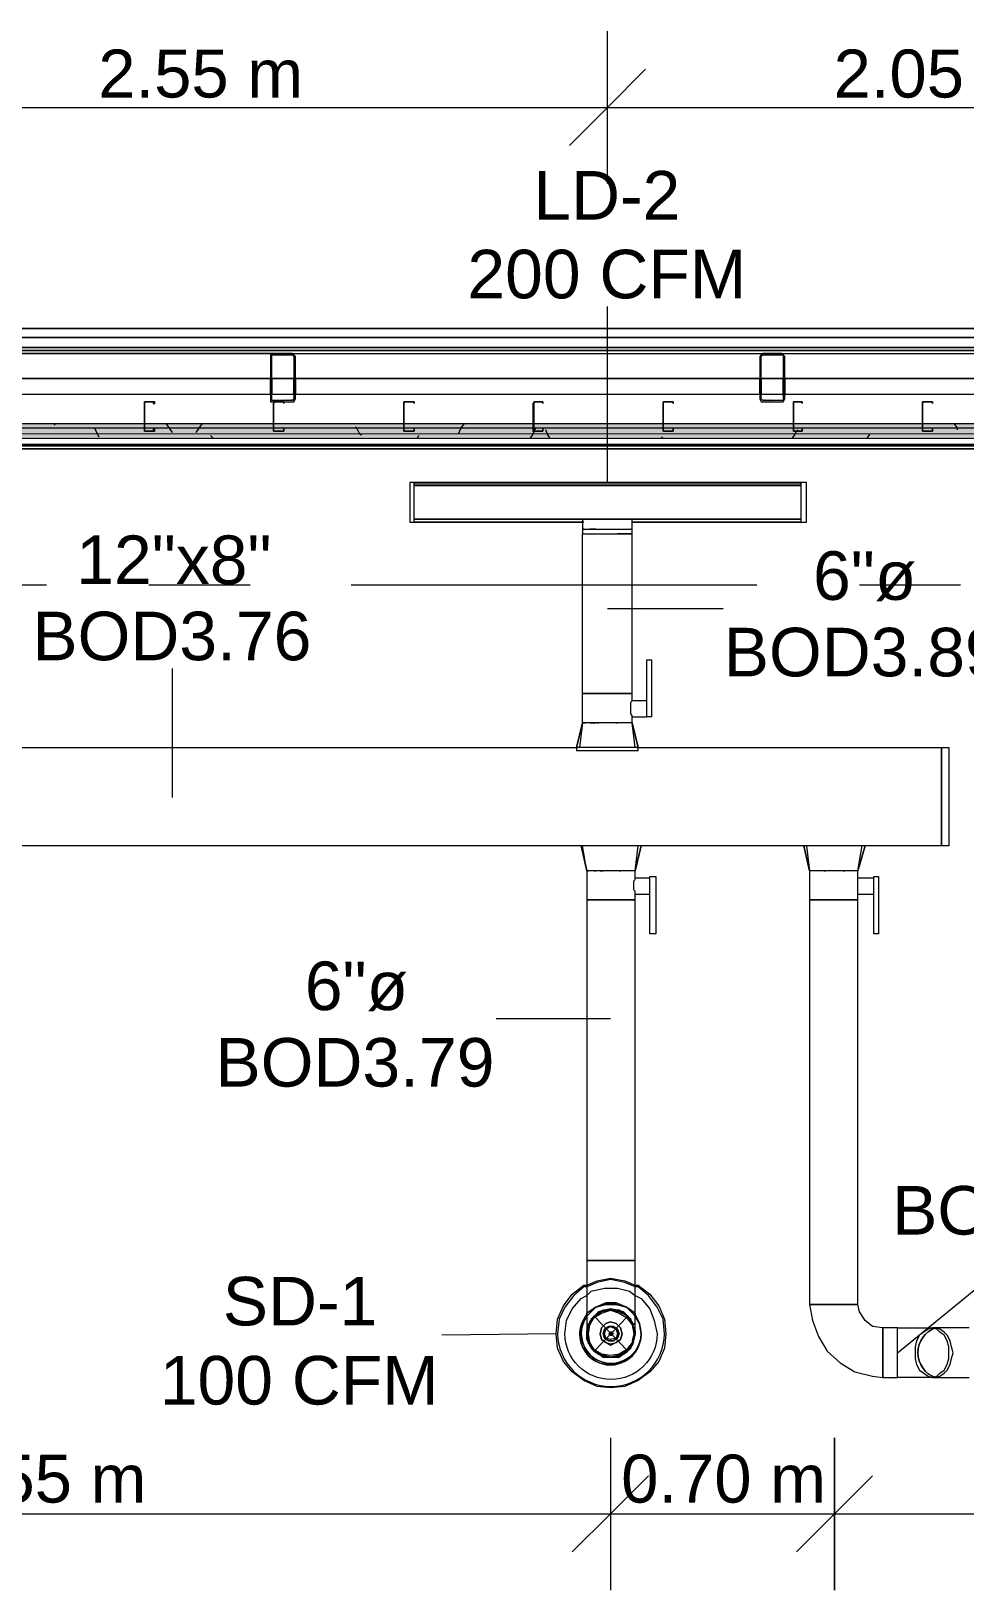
# Model space of a CAD drawing. Header units: metres. Extents: x -2 to 237, y -8 to 52.
# Drawn here: x 52.118 to 55.041, y 43.688 to 48.57 of the extents above; entities that cross this region are included whole.
import ezdxf

# ---------------------------------------------------------------- set-up
doc = ezdxf.new("R2010")
doc.units = ezdxf.units.M
doc.layers.add('HVAC - Ductos', color=5, linetype='Continuous', lineweight=0)
doc.layers.add('PDF2_Text', color=7, linetype='Continuous', lineweight=0)
doc.layers.add('PDF2_Geometry', color=7, linetype='Continuous', lineweight=0, true_color=0xaaaaaa)
doc.layers.add('PDF2_Solid Fills', color=7, linetype='Continuous', lineweight=0, true_color=0xffffff)
doc.styles.add('PDF Helvetica', font='')
doc.styles.get('PDF Helvetica').set_extended_font_data('Helvetica')

msp = doc.modelspace()

# ---------------------------------------------------------------- hatches: boundary and pattern name
at = {"layer": 'PDF2_Solid Fills', "lineweight": 0, "transparency": 33554559}
h = msp.add_hatch(color=256, dxfattribs=at)
h.paths.add_polyline_path([(52.8719, 47.5567), (52.8719, 47.5612), (52.8674, 47.5612)])
h.paths.add_polyline_path([(52.8719, 47.5521), (52.8674, 47.5521), (52.8674, 47.4099), (52.9407, 47.4144), (52.9453, 47.5521), (52.9407, 47.5521), (52.9362, 47.419), (52.8719, 47.4144)])
h.paths.add_polyline_path([(52.9407, 47.5567), (52.9407, 47.5612), (52.8765, 47.5612)])
h = msp.add_hatch(color=256, dxfattribs=at)
h.paths.add_polyline_path([(54.468, 47.5567), (54.468, 47.5612), (54.4038, 47.5612)])
h.paths.add_polyline_path([(54.4038, 47.5521), (54.3992, 47.5521), (54.3992, 47.419)])
h.paths.add_polyline_path([(54.4038, 47.4099), (54.4726, 47.4144), (54.4084, 47.419), (54.4038, 47.419)])
h.paths.add_polyline_path([(54.4772, 47.5521), (54.4726, 47.5521), (54.4726, 47.4144), (54.4772, 47.5513)])
h = msp.add_hatch(color=256, dxfattribs=at)
h.paths.add_polyline_path([(6.1562, 47.3319), (6.1562, 47.3457), (4.4593, 47.3457), (4.4593, 47.3319)])
h.paths.add_polyline_path([(55.7246, 47.3411), (55.7246, 47.3274), (56.4538, 47.3274), (56.4538, 47.3411)])
h.paths.add_polyline_path([(53.6929, 47.3411), (53.6929, 47.3274), (55.72, 47.3274), (55.72, 47.3411)])
h.paths.add_polyline_path([(50.8494, 47.3411), (50.8494, 47.3274), (53.6883, 47.3274), (53.6883, 47.3411)])
h.paths.add_polyline_path([(48.8177, 47.3411), (48.8177, 47.3274), (50.8448, 47.3274), (50.8448, 47.3411)])
h.paths.add_polyline_path([(45.9742, 47.3411), (45.9742, 47.3274), (48.8131, 47.3274), (48.8131, 47.3411)])
h.paths.add_polyline_path([(43.9425, 47.3411), (43.9425, 47.3274), (45.9696, 47.3274), (45.9696, 47.3411)])
h.paths.add_polyline_path([(43.1307, 47.3411), (43.1307, 47.3274), (43.9379, 47.3274), (43.9379, 47.3411)])
h.paths.add_polyline_path([(41.099, 47.3411), (41.099, 47.3274), (43.1261, 47.3274), (43.1261, 47.3411)])
h.paths.add_polyline_path([(39.0673, 47.3411), (39.0673, 47.3274), (41.0944, 47.3274), (41.0944, 47.3411)])
h.paths.add_polyline_path([(38.2555, 47.3411), (38.2555, 47.3274), (39.0627, 47.3274), (39.0627, 47.3411)])
h.paths.add_polyline_path([(36.2238, 47.3457), (36.2238, 47.3274), (38.2509, 47.3274), (38.2509, 47.3411), (36.6274, 47.3457)])
h.paths.add_polyline_path([(34.1921, 47.3457), (34.1921, 47.3274), (36.2192, 47.3274), (36.2192, 47.3457)])
h.paths.add_polyline_path([(33.3803, 47.3457), (33.3803, 47.3274), (34.1875, 47.3274), (34.1875, 47.3457)])
h.paths.add_polyline_path([(31.3486, 47.3457), (31.3486, 47.3274), (33.3757, 47.3274), (33.3757, 47.3457)])
h.paths.add_polyline_path([(30.945, 47.3457), (30.945, 47.3274), (31.344, 47.3274), (31.344, 47.3457)])
h.paths.add_polyline_path([(28.5051, 47.3457), (28.5051, 47.3274), (30.9404, 47.3274), (30.9404, 47.3457)])
h.paths.add_polyline_path([(26.4734, 47.3457), (26.4734, 47.3274), (28.5005, 47.3274), (28.5005, 47.3457)])
h.paths.add_polyline_path([(23.6299, 47.3457), (23.6299, 47.3274), (26.4688, 47.3274), (26.4688, 47.3457)])
h.paths.add_polyline_path([(21.5982, 47.3457), (21.5982, 47.3274), (23.6253, 47.3274), (23.6253, 47.3457)])
h.paths.add_polyline_path([(20.7864, 47.3457), (20.7864, 47.3274), (21.5936, 47.3274), (21.5936, 47.3457)])
h.paths.add_polyline_path([(18.7547, 47.3457), (18.7547, 47.3274), (20.7818, 47.3274), (20.7818, 47.3457)])
h.paths.add_polyline_path([(16.7229, 47.3457), (16.7229, 47.3274), (18.7501, 47.3274), (18.7501, 47.3457)])
h.paths.add_polyline_path([(15.9112, 47.3457), (15.9112, 47.3274), (16.7184, 47.3274), (16.7184, 47.3457)])
h.paths.add_polyline_path([(13.8795, 47.3457), (13.8795, 47.3274), (15.9066, 47.3274), (15.9066, 47.3457)])
h.paths.add_polyline_path([(12.2514, 47.3319), (13.8626, 47.3274), (13.8749, 47.3274), (13.8749, 47.3457), (11.8478, 47.3457), (11.8478, 47.3319)])
h.paths.add_polyline_path([(11.8432, 47.3319), (11.8432, 47.3457), (11.036, 47.3457), (11.036, 47.3319)])
h.paths.add_polyline_path([(11.0314, 47.3319), (11.0314, 47.3457), (9.0043, 47.3457), (9.0043, 47.3319)])
h.paths.add_polyline_path([(8.9997, 47.3319), (8.9997, 47.3457), (6.1608, 47.3457), (6.1608, 47.3319)])
for points in [[(4.4593, 47.3136), (56.4217, 47.3136), (56.44, 47.309), (56.4401, 47.309), (56.4401, 47.3273), (12.2514, 47.3319), (4.4593, 47.3319)], [(56.408, 47.2998), (56.4217, 47.2953), (56.4217, 47.3136), (4.4593, 47.3136), (4.4593, 47.2998)]]:
    msp.add_hatch(color=256, dxfattribs=at).paths.add_polyline_path(points)

# ---------------------------------------------------------------- linework, layer by layer
at = {"layer": 'HVAC - Ductos', "lineweight": 0}
for points in [[(53.9222, 48.0932), (53.9222, 48.3317), (53.9222, 48.5702)], [(54.0414, 48.451), (53.9222, 48.3317), (53.803, 48.2125)], [(36.1367, 48.3317), (38.6499, 48.3317), (40.8972, 48.3317), (42.163, 48.3317), (43.5802, 48.3317), (45.3734, 48.3317), (47.5564, 48.3317), (49.7579, 48.3317), (51.3722, 48.3317), (53.9222, 48.3317), (56.2108, 48.3317)], [(53.9222, 47.1576), (53.9222, 47.708)], [(53.3168, 47.1301), (53.3168, 47.1347), (53.3168, 47.1393), (53.3168, 47.1576), (53.3168, 47.153), (54.5276, 47.153), (54.5276, 47.1576), (54.5276, 47.1393), (54.5276, 47.1347), (54.5276, 47.1301)], [(54.5276, 47.1576), (53.3168, 47.1576)], [(53.3168, 47.1347), (53.3168, 47.1393), (53.3168, 47.1439)], [(54.5276, 47.1439), (54.5276, 47.1393), (54.5276, 47.1347)], [(53.3168, 47.098), (53.3168, 47.1026)], [(53.3168, 47.0888), (53.3168, 47.0934)], [(54.5276, 47.1026), (54.5276, 47.098)], [(54.5276, 47.0934), (54.5276, 47.0888)], [(53.8488, 47.0338), (53.3168, 47.0338), (53.3168, 47.0521), (53.3168, 47.0567), (53.3168, 47.0613)], [(53.3168, 47.0476), (53.3168, 47.0521), (53.3168, 47.0567)], [(53.3168, 47.0338), (53.8442, 47.0338)], [(54.5276, 47.0613), (54.5276, 47.0567), (54.5276, 47.0521), (54.5276, 47.0338), (54.0002, 47.0338), (54.5276, 47.0338)], [(54.5276, 47.0567), (54.5276, 47.0521), (54.5276, 47.0476)], [(53.8488, 47.0109), (53.8442, 47.0109)], [(53.8442, 47.0109), (53.8488, 47.0109), (53.8672, 47.0109), (53.8947, 47.0109), (53.9222, 47.0109), (53.9543, 47.0109), (53.9772, 47.0109), (53.9956, 47.0109), (54.0002, 47.0109)], [(54.0093, 46.3275), (54.0002, 46.4055), (53.9956, 46.4055), (53.991, 46.4055), (53.9864, 46.4055), (53.9772, 46.4055), (53.9589, 46.4055), (53.9405, 46.4055), (53.9222, 46.4055), (53.9039, 46.4055), (53.8855, 46.4055), (53.8672, 46.4055), (53.858, 46.4055), (53.8534, 46.4055), (53.8488, 46.4055), (53.8442, 46.4055), (53.8442, 46.4972), (53.8488, 46.4972), (53.858, 46.4972), (53.8672, 46.4972), (53.8855, 46.4972), (53.9039, 46.4972), (53.9222, 46.4972), (53.9405, 46.4972), (53.9589, 46.4972), (53.9772, 46.4972), (53.9864, 46.4972), (53.9956, 46.4972), (54.0002, 46.4972), (54.0002, 46.9971), (53.9956, 46.9971), (53.991, 46.9971), (53.9864, 46.9971), (53.9772, 46.9971), (53.9589, 46.9971), (53.9543, 46.9971)], [(54.0002, 46.4055), (54.0002, 46.4238), (54.046, 46.4238), (54.046, 46.4284), (54.046, 46.433), (54.046, 46.4376), (54.046, 46.4422), (54.046, 46.4514), (54.046, 46.4559), (54.046, 46.4651), (54.046, 46.4697), (54.046, 46.4743), (54.0002, 46.4743), (54.0002, 46.4972), (53.9956, 46.4972), (53.9864, 46.4972), (53.9772, 46.4972), (53.9589, 46.4972), (53.9405, 46.4972), (53.9222, 46.4972), (53.9039, 46.4972), (53.8855, 46.4972), (53.8672, 46.4972), (53.858, 46.4972), (53.8488, 46.4972), (53.8442, 46.4972), (53.8442, 46.9971), (53.8488, 46.9971), (53.8534, 46.9971), (53.858, 46.9971), (53.8672, 46.9971), (53.8855, 46.9971), (53.8901, 46.9971)], [(53.8855, 47.0109), (53.8672, 47.0109)], [(53.8947, 46.9971), (53.9039, 46.9971), (53.9222, 46.9971), (53.9405, 46.9971), (53.9497, 46.9971)], [(54.0002, 47.0109), (53.9956, 47.0109)], [(53.9222, 46.7632), (54.2845, 46.7632)], [(52.5601, 46.1716), (52.5601, 46.5752)], [(54.0002, 46.4238), (54.0002, 46.4284), (53.9956, 46.433), (53.9956, 46.4376), (53.9956, 46.4468), (53.9956, 46.4559), (53.9956, 46.4651), (53.9956, 46.4697), (54.0002, 46.4743)], [(53.8442, 46.4055), (53.835, 46.3275)], [(54.0185, 46.3275), (54.0002, 46.4055), (54.0185, 46.3275)], [(54.0185, 46.3275), (54.0139, 46.3275), (54.9679, 46.3275), (54.9679, 46.0203), (51.4227, 46.0203), (51.4227, 46.3275), (53.8305, 46.3275), (53.8259, 46.3275)], [(53.8442, 46.3275), (53.8396, 46.3275)], [(53.8809, 46.3275), (53.8763, 46.3275)], [(53.9451, 46.3275), (53.9405, 46.3275)], [(53.9681, 46.3275), (53.9635, 46.3275)], [(53.858, 46.0203), (53.8488, 46.0203), (53.8442, 46.0203), (53.8396, 46.0203), (53.858, 45.9423), (53.8396, 46.0203)], [(53.858, 45.9423), (53.8626, 45.9423), (53.858, 45.9423), (53.8442, 46.0203)], [(53.8855, 46.0203), (53.8809, 46.0203), (53.8626, 46.0203)], [(54.0048, 46.0203), (53.9864, 46.0203), (53.9818, 46.0203), (53.9772, 46.0203), (53.9681, 46.0203), (53.9543, 46.0203), (53.9497, 46.0203), (53.9451, 46.0203), (53.9222, 46.0203), (53.9176, 46.0203), (53.913, 46.0203), (53.8993, 46.0203), (53.8901, 46.0203), (53.8855, 46.0203), (53.8717, 46.0203)], [(54.0093, 45.9423), (54.0185, 46.0203), (54.0093, 46.0203)], [(54.0277, 46.0203), (54.0093, 45.9423), (54.0277, 46.0203)], [(54.0277, 46.0203), (54.0231, 46.0203)], [(54.6147, 46.0203), (54.6101, 46.0203), (54.5964, 46.0203), (54.5872, 46.0203), (54.5827, 46.0203), (54.5781, 46.0203), (54.5597, 46.0203), (54.5459, 46.0203), (54.5413, 46.0203), (54.5367, 46.0203), (54.5551, 45.9423), (54.5367, 46.0203), (54.5413, 46.0203)], [(54.5459, 46.0203), (54.5551, 45.9423)], [(54.7018, 46.0203), (54.6881, 46.0203), (54.679, 46.0203), (54.6744, 46.0203), (54.6652, 46.0203), (54.6514, 46.0203), (54.6468, 46.0203), (54.6422, 46.0203), (54.6193, 46.0203)], [(54.7248, 46.0203), (54.7294, 46.0203), (54.7248, 46.0203), (54.7202, 46.0203), (54.7156, 46.0203), (54.7064, 46.0203)], [(54.7294, 46.0203), (54.7064, 45.9423), (54.7294, 46.0203)], [(54.7064, 45.9423), (54.7202, 46.0203)], [(54.0552, 45.8735), (54.0552, 45.878), (54.0552, 45.8826), (54.0552, 45.8872), (54.0552, 45.8964), (54.0552, 45.901), (54.0552, 45.9102), (54.0552, 45.9148), (54.0552, 45.9194), (54.0093, 45.9194), (54.0093, 45.9423), (54.0048, 45.9423), (54.0002, 45.9423), (53.9864, 45.9423), (53.9726, 45.9423), (53.9543, 45.9423), (53.9314, 45.9423), (53.913, 45.9423), (53.8947, 45.9423), (53.8809, 45.9423), (53.8672, 45.9423), (53.8626, 45.9423), (53.858, 45.9423), (53.858, 45.8506), (53.8672, 45.8506), (53.8809, 45.8506), (53.8947, 45.8506), (53.913, 45.8506), (53.9314, 45.8506), (53.9543, 45.8506), (53.9726, 45.8506), (53.9864, 45.8506), (54.0002, 45.8506), (54.0048, 45.8506), (54.0093, 45.8506), (54.0093, 45.8689), (54.0552, 45.8689)], [(54.7569, 45.8735), (54.7569, 45.878), (54.7569, 45.8826), (54.7569, 45.8872), (54.7569, 45.8964), (54.7569, 45.901), (54.7569, 45.9102), (54.7569, 45.9148), (54.7569, 45.9194), (54.7064, 45.9194), (54.7064, 45.9423), (54.7018, 45.9423), (54.6972, 45.9423), (54.6881, 45.9423), (54.6698, 45.9423), (54.6514, 45.9423), (54.6331, 45.9423), (54.6147, 45.9423), (54.5964, 45.9423), (54.5781, 45.9423), (54.5643, 45.9423), (54.5597, 45.9423), (54.5551, 45.9423), (54.5551, 45.8506), (54.5597, 45.8506), (54.5643, 45.8506), (54.5781, 45.8506), (54.5964, 45.8506), (54.6147, 45.8506), (54.6331, 45.8506), (54.6514, 45.8506), (54.6698, 45.8506), (54.6881, 45.8506), (54.6972, 45.8506), (54.7064, 45.8506), (54.7064, 45.8689), (54.7569, 45.8689)], [(54.0093, 45.8689), (54.0093, 45.8735), (54.0093, 45.878), (54.0048, 45.8826), (54.0048, 45.8918), (54.0048, 45.901), (54.0048, 45.9102), (54.0093, 45.9148), (54.0093, 45.9194)], [(54.7064, 45.8689), (54.7064, 45.8735), (54.7064, 45.878), (54.7064, 45.8826), (54.7064, 45.8918), (54.7064, 45.901), (54.7064, 45.9102), (54.7064, 45.9148), (54.7064, 45.9194)], [(53.9314, 45.4791), (53.5736, 45.4791)], [(54.8303, 44.4334), (55.2522, 44.7773)], [(54.0093, 44.493), (54.0093, 44.5022), (54.0093, 44.5205), (54.0093, 44.5481), (54.0093, 44.5893), (54.0093, 44.6352), (54.0093, 44.6856), (54.0093, 44.7224), (54.0048, 44.7224), (54.0002, 44.7224), (53.9864, 44.7224), (53.9726, 44.7224), (53.9543, 44.7224), (53.9314, 44.7224), (53.913, 44.7224), (53.8947, 44.7224), (53.8809, 44.7224), (53.8672, 44.7224), (53.858, 44.7224), (53.858, 44.6673), (53.858, 44.6168), (53.858, 44.5756), (53.858, 44.5389), (53.858, 44.5113), (53.858, 44.4976), (53.858, 44.493)], [(54.0093, 44.6444), (54.0185, 44.6444), (54.0552, 44.6168), (54.0827, 44.5802), (54.101, 44.5389), (54.1056, 44.493), (54.101, 44.4472), (54.0827, 44.4059), (54.0552, 44.3738), (54.0185, 44.3462), (53.9772, 44.3279), (53.9314, 44.3233), (53.8901, 44.3279), (53.8488, 44.3462), (53.8122, 44.3738), (53.7846, 44.4059), (53.7662, 44.4472), (53.7617, 44.493), (53.7662, 44.5389), (53.7846, 44.5802), (53.8122, 44.6168), (53.8488, 44.6444), (53.858, 44.6444)], [(53.858, 44.6444), (53.8901, 44.6581), (53.9314, 44.6673), (53.9772, 44.6581), (54.0093, 44.6444)], [(54.0093, 44.6398), (53.9772, 44.6536), (53.9314, 44.6627), (53.8901, 44.6536), (53.858, 44.6398)], [(53.858, 44.6122), (53.8717, 44.626), (53.913, 44.6352), (53.9543, 44.6352), (53.991, 44.626), (54.0093, 44.6122)], [(53.8672, 44.4609), (53.8809, 44.4426), (53.8672, 44.4563), (53.8626, 44.4747), (53.858, 44.493), (53.8626, 44.5113), (53.8672, 44.5297), (53.858, 44.5113), (53.858, 44.5022)], [(53.8626, 44.4701), (53.858, 44.493), (53.8626, 44.5205), (53.8626, 44.5251)], [(53.8672, 44.5251), (53.8809, 44.5481), (53.8672, 44.5297), (53.8809, 44.5481)], [(53.9314, 44.5664), (53.9543, 44.5664), (53.9314, 44.571), (53.913, 44.5664), (53.8947, 44.5618), (53.8809, 44.5481), (53.8947, 44.5572), (53.913, 44.5664), (53.9314, 44.5664), (53.9085, 44.5618)], [(54.0093, 44.5022), (54.0048, 44.5113), (54.0002, 44.5297), (53.9864, 44.5481), (53.9726, 44.5618), (53.9543, 44.5664), (53.9681, 44.5572), (53.9864, 44.5481), (53.9956, 44.5297), (54.0048, 44.5113), (54.0048, 44.493), (54.0048, 44.4747), (53.9956, 44.4563), (53.9864, 44.4426), (53.9681, 44.4288), (53.9543, 44.4242), (53.9314, 44.4196), (53.913, 44.4242), (53.8947, 44.4288), (53.8809, 44.4426)], [(53.8855, 44.5481), (53.9039, 44.5618)], [(53.8993, 44.5618), (53.9039, 44.5618), (53.9085, 44.5664)], [(53.9359, 44.5664), (53.9589, 44.5618)], [(53.9589, 44.5664), (53.9635, 44.5618), (53.9864, 44.5481), (54.0002, 44.5251), (54.0048, 44.5251), (54.0048, 44.5205)], [(53.7617, 44.493), (53.404, 44.4884)], [(54.0002, 44.5205), (54.0048, 44.493), (54.0002, 44.4701)], [(55.055, 44.5113), (55.0138, 44.5113), (54.9724, 44.5113), (54.9495, 44.5113), (54.9404, 44.5113), (54.9266, 44.5068), (54.9129, 44.4976), (54.8991, 44.4884), (54.8899, 44.4701), (54.8853, 44.4517), (54.8853, 44.4334), (54.8853, 44.4151), (54.8899, 44.3967), (54.8991, 44.3784), (54.9129, 44.3692), (54.9266, 44.36), (54.9404, 44.3554), (54.9495, 44.3554), (54.9862, 44.3554), (55.0275, 44.3554), (55.055, 44.3554)], [(54.9404, 44.3554), (54.9541, 44.36), (54.9633, 44.3692), (54.977, 44.3784), (54.9862, 44.3967), (54.9908, 44.4151), (54.9908, 44.4334), (54.9908, 44.4517), (54.9862, 44.4701), (54.977, 44.4884), (54.9633, 44.4976), (54.9541, 44.5068), (54.9404, 44.5113)], [(54.9495, 44.3554), (54.9633, 44.36), (54.977, 44.3692), (54.9862, 44.3784), (54.9954, 44.3967), (55, 44.4151), (55.0046, 44.4334), (55, 44.4517), (54.9954, 44.4701), (54.9862, 44.4884), (54.977, 44.4976), (54.9633, 44.5068), (54.9495, 44.5113)], [(53.8626, 44.4609), (53.8626, 44.4655)], [(53.9039, 44.4288), (53.8855, 44.438)], [(54.0002, 44.4609), (53.9864, 44.4426), (53.9635, 44.4288)], [(54.0048, 44.4655), (54.0002, 44.4609)], [(53.9085, 44.4242), (53.9039, 44.4242), (53.8993, 44.4242)], [(53.9589, 44.4242), (53.9359, 44.4196), (53.9314, 44.4196), (53.9085, 44.4242)], [(53.9635, 44.4242), (53.9589, 44.4242)], [(53.9314, 44.1674), (53.9314, 43.9289), (53.9314, 43.6904)], [(54.0506, 44.0482), (53.9314, 43.9289), (53.8122, 43.8097)], [(41.9246, 43.9289), (45.4147, 43.9289), (49.0608, 43.9289), (50.3816, 43.9289), (53.9314, 43.9289), (54.8715, 43.9289)], [(54.3946, 43.9289), (56.4447, 43.9289)]]:
    msp.add_lwpolyline(points, dxfattribs=at)
for points in [[(53.3031, 47.1576), (53.3031, 47.0338), (53.3168, 47.0338), (53.3168, 47.1576)], [(54.5276, 47.043), (53.3168, 47.043), (54.5276, 47.043), (53.3168, 47.043), (53.3168, 47.1484), (54.5276, 47.1484)], [(54.5459, 47.1576), (54.5276, 47.1576), (54.5276, 47.0338), (54.5459, 47.0338)], [(54.0002, 47.043), (53.9956, 47.043), (53.9864, 47.043), (53.9772, 47.043), (53.9589, 47.043), (53.9405, 47.043), (53.9222, 47.043), (53.9039, 47.043), (53.8855, 47.043), (53.8672, 47.043), (53.858, 47.043), (53.8488, 47.043), (53.8442, 47.043), (53.8442, 47.0109), (53.8442, 46.9971), (53.8534, 46.9971), (53.8672, 46.9971), (53.8947, 46.9971), (53.9222, 46.9971), (53.9497, 46.9971), (53.9772, 46.9971), (53.991, 46.9971), (54.0002, 46.9971), (54.0002, 47.0109)], [(54.046, 46.6027), (54.0598, 46.6027), (54.0598, 46.4238), (54.046, 46.4238)], [(53.8442, 46.4055), (53.8259, 46.3275)], [(53.8534, 46.4055), (53.8488, 46.4055)], [(53.8855, 46.4055), (53.8672, 46.4055)], [(53.8947, 46.4055), (53.8901, 46.4055)], [(53.9543, 46.4055), (53.9497, 46.4055)], [(53.8259, 46.3183), (53.8305, 46.3183), (53.8396, 46.3183), (53.8488, 46.3183), (53.8672, 46.3183), (53.8901, 46.3183), (53.913, 46.3183), (53.9359, 46.3183), (53.9543, 46.3183), (53.9772, 46.3183), (53.9956, 46.3183), (54.0048, 46.3183), (54.0139, 46.3183), (54.0185, 46.3183), (54.0185, 46.3275), (54.0139, 46.3275), (54.0048, 46.3275), (53.9956, 46.3275), (53.9772, 46.3275), (53.9543, 46.3275), (53.9359, 46.3275), (53.913, 46.3275), (53.8901, 46.3275), (53.8672, 46.3275), (53.8488, 46.3275), (53.8396, 46.3275), (53.8305, 46.3275), (53.8259, 46.3275)], [(54.9908, 46.3275), (54.9908, 46.0203), (54.9679, 46.0203), (54.9679, 46.3275)], [(53.8809, 45.9423), (53.8855, 45.9423)], [(53.8993, 45.9423), (53.9039, 45.9423), (53.9085, 45.9423), (53.9039, 45.9423)], [(53.9589, 45.9423), (53.9635, 45.9423)], [(54.601, 45.9423), (54.6055, 45.9423)], [(54.6606, 45.9423), (54.6652, 45.9423)], [(54.0552, 45.924), (54.0736, 45.924), (54.0736, 45.7451), (54.0552, 45.7451)], [(54.7569, 45.924), (54.7707, 45.924), (54.7707, 45.7451), (54.7569, 45.7451)], [(54.0093, 45.8506), (54.0048, 45.8506), (54.0002, 45.8506), (53.9864, 45.8506), (53.9726, 45.8506), (53.9543, 45.8506), (53.9314, 45.8506), (53.913, 45.8506), (53.8947, 45.8506), (53.8809, 45.8506), (53.8672, 45.8506), (53.858, 45.8506), (53.858, 44.7224), (53.8672, 44.7224), (53.8809, 44.7224), (53.8947, 44.7224), (53.913, 44.7224), (53.9314, 44.7224), (53.9543, 44.7224), (53.9726, 44.7224), (53.9864, 44.7224), (54.0002, 44.7224), (54.0048, 44.7224), (54.0093, 44.7224)], [(54.7064, 45.8506), (54.6972, 45.8506), (54.6881, 45.8506), (54.6698, 45.8506), (54.6514, 45.8506), (54.6331, 45.8506), (54.6147, 45.8506), (54.5964, 45.8506), (54.5781, 45.8506), (54.5643, 45.8506), (54.5597, 45.8506), (54.5551, 45.8506), (54.5551, 44.5847), (54.5597, 44.5847), (54.5643, 44.5847), (54.5781, 44.5847), (54.5964, 44.5847), (54.6147, 44.5847), (54.6331, 44.5847), (54.6514, 44.5847), (54.6698, 44.5847), (54.6881, 44.5847), (54.6972, 44.5847), (54.7064, 44.5847)], [(53.858, 44.5572), (53.8855, 44.5756), (53.9176, 44.5893), (53.9497, 44.5893), (53.9818, 44.5756), (54.0093, 44.5572), (54.0093, 44.5527), (54.0093, 44.5572), (53.9818, 44.5756), (53.9497, 44.5893), (53.9176, 44.5893), (53.8855, 44.5756), (53.858, 44.5572), (53.858, 44.5527)], [(54.0048, 44.5527), (53.9818, 44.5756), (53.9497, 44.5847), (53.9176, 44.5847), (53.8855, 44.5756), (53.8626, 44.5527), (53.858, 44.5481), (53.8626, 44.5527), (53.8855, 44.5756), (53.9176, 44.5847), (53.9497, 44.5847), (53.9818, 44.5756), (54.0048, 44.5527), (54.0093, 44.5481)], [(54.7844, 44.3554), (54.7844, 44.36), (54.7844, 44.3692), (54.7844, 44.3784), (54.7844, 44.3967), (54.7844, 44.4151), (54.7844, 44.4334), (54.7844, 44.4517), (54.7844, 44.4701), (54.7844, 44.4884), (54.7844, 44.4976), (54.7844, 44.5068), (54.7844, 44.5113), (54.7524, 44.5159), (54.7294, 44.5343), (54.711, 44.5618), (54.7064, 44.5847), (54.6972, 44.5847), (54.6881, 44.5847), (54.6698, 44.5847), (54.6514, 44.5847), (54.6331, 44.5847), (54.6147, 44.5847), (54.5964, 44.5847), (54.5781, 44.5847), (54.5643, 44.5847), (54.5597, 44.5847), (54.5551, 44.5847), (54.5643, 44.5343), (54.5827, 44.4839), (54.6101, 44.438), (54.6514, 44.4013), (54.6972, 44.3738), (54.7524, 44.36)], [(53.8672, 44.5205), (53.8809, 44.5435), (53.9039, 44.5572), (53.9314, 44.5664), (53.9589, 44.5572), (53.9818, 44.5435), (54.0002, 44.5205), (54.0048, 44.493), (54.0002, 44.4655), (53.9818, 44.4426), (53.9589, 44.4288), (53.9314, 44.4242), (53.9039, 44.4288), (53.8809, 44.4426), (53.8672, 44.4655), (53.8626, 44.493)], [(53.9039, 44.5113), (53.8993, 44.493), (53.9039, 44.5113), (53.9176, 44.5251), (53.9314, 44.5297), (53.9497, 44.5251), (53.9635, 44.5113), (53.9681, 44.493), (53.9635, 44.5113), (53.9497, 44.5251), (53.9314, 44.5297), (53.9176, 44.5251)], [(54.0277, 44.493), (54.0231, 44.5251), (54.0093, 44.5527), (54.0231, 44.5251)], [(53.858, 44.5022), (53.858, 44.493), (53.858, 44.4747), (53.8672, 44.4563), (53.8809, 44.438), (53.8947, 44.4288), (53.913, 44.4196), (53.9314, 44.4196), (53.913, 44.4196), (53.8947, 44.4288), (53.8809, 44.438), (53.8672, 44.4563), (53.858, 44.4747), (53.858, 44.493)], [(53.9635, 44.4747), (53.9681, 44.493), (53.9635, 44.4747), (53.9497, 44.4655), (53.9314, 44.4563), (53.9176, 44.4655), (53.9039, 44.4747), (53.8993, 44.493), (53.9039, 44.4747), (53.9176, 44.4655), (53.9314, 44.4609), (53.9497, 44.4655)], [(53.913, 44.5068), (53.9085, 44.493), (53.913, 44.5068), (53.9268, 44.5159), (53.9405, 44.5159), (53.9543, 44.5068), (53.9589, 44.493), (53.9543, 44.5068), (53.9405, 44.5159), (53.9268, 44.5159)], [(53.9543, 44.4793), (53.9589, 44.493), (53.9543, 44.4793), (53.9405, 44.4701), (53.9268, 44.4701), (53.913, 44.4793), (53.9085, 44.493), (53.913, 44.4793), (53.9268, 44.4701), (53.9405, 44.4701)], [(53.9176, 44.5068), (53.9314, 44.5159), (53.9497, 44.5068), (53.9543, 44.493), (53.9497, 44.4793), (53.9314, 44.4747), (53.9176, 44.4793), (53.913, 44.493)], [(53.9314, 44.4976), (53.9268, 44.493), (53.9314, 44.4976), (53.9359, 44.4976), (53.9405, 44.493), (53.9359, 44.4976)], [(53.9359, 44.4884), (53.9405, 44.493), (53.9359, 44.4884), (53.9314, 44.4884), (53.9268, 44.493), (53.9314, 44.4884)], [(54.0093, 44.493), (54.0048, 44.4747), (54.0002, 44.4563), (53.9864, 44.4426), (54.0002, 44.4563), (54.0048, 44.4747), (54.0093, 44.493), (54.0093, 44.5022)], [(54.8303, 44.3554), (54.8303, 44.36), (54.8303, 44.3692), (54.8303, 44.3784), (54.8303, 44.3967), (54.8303, 44.4151), (54.8303, 44.4334), (54.8303, 44.4517), (54.8303, 44.4701), (54.8303, 44.4884), (54.8303, 44.4976), (54.8303, 44.5068), (54.8303, 44.5113), (54.7844, 44.5113), (54.7844, 44.5068), (54.7844, 44.4976), (54.7844, 44.4884), (54.7844, 44.4701), (54.7844, 44.4517), (54.7844, 44.4334), (54.7844, 44.4151), (54.7844, 44.3967), (54.7844, 44.3784), (54.7844, 44.3692), (54.7844, 44.36), (54.7844, 44.3554)], [(54.9404, 44.3554), (54.9037, 44.3554), (54.8624, 44.3554), (54.8303, 44.3554), (54.8303, 44.36), (54.8303, 44.3692), (54.8303, 44.3784), (54.8303, 44.3967), (54.8303, 44.4151), (54.8303, 44.4334), (54.8303, 44.4517), (54.8303, 44.4701), (54.8303, 44.4884), (54.8303, 44.4976), (54.8303, 44.5068), (54.8303, 44.5113), (54.8761, 44.5113), (54.9129, 44.5113), (54.9404, 44.5113), (54.9266, 44.5068), (54.9129, 44.4976), (54.8991, 44.4884), (54.8899, 44.4701), (54.8853, 44.4517), (54.8853, 44.4334), (54.8853, 44.4151), (54.8899, 44.3967), (54.8991, 44.3784), (54.9129, 44.3692), (54.9266, 44.36)], [(53.9359, 44.4196), (53.9543, 44.4196), (53.9726, 44.4288), (53.9864, 44.438), (53.9726, 44.4288), (53.9543, 44.4196)], [(54.6331, 44.1674), (54.6331, 43.9289), (54.6331, 43.6904), (54.6331, 43.9289)], [(54.7524, 44.0482), (54.6331, 43.9289), (54.5138, 43.8097), (54.6331, 43.9289)]]:
    msp.add_lwpolyline(points, close=True, dxfattribs=at)
for points in [[(53.858, 44.6398), (53.8488, 44.6398), (53.8167, 44.6122), (53.7892, 44.5756), (53.7708, 44.5389), (53.7662, 44.493, 0.985966), (54.101, 44.493), (54.0965, 44.5389), (54.0781, 44.5756), (54.0506, 44.6122), (54.0185, 44.6398), (54.0093, 44.6398)], [(54.0093, 44.6122), (54.0277, 44.6031), (54.0552, 44.571), (54.069, 44.5343), (54.0781, 44.493, -0.994132), (53.7892, 44.493), (53.7938, 44.5343), (53.8122, 44.571), (53.8396, 44.6031), (53.858, 44.6122)]]:
    msp.add_lwpolyline(points, format="xyb", dxfattribs=at)
for points in [[(53.858, 44.5527), (53.8442, 44.5251), (53.835, 44.493, 1.017921), (54.0277, 44.493), (54.0231, 44.5251), (54.0093, 44.5481, -1.368662), (53.8396, 44.493), (53.8442, 44.5251), (53.858, 44.5481, 1.368662), (54.0277, 44.493, -1.435115)], [(54.9495, 44.5113, 0.70588), (54.9495, 44.3554, -0.70588)]]:
    msp.add_lwpolyline(points, format="xyb", close=True, dxfattribs=at)
at = {"layer": 'PDF2_Geometry', "lineweight": 0}
for points in [[(51.3677, 47.6392), (52.904, 47.6392), (54.4404, 47.6392), (52.904, 47.6392), (51.3677, 47.6392), (49.8358, 47.6392)], [(52.904, 47.6117), (51.3677, 47.6117)], [(54.4404, 47.6117), (52.904, 47.6117)], [(55.9722, 47.6117), (54.4404, 47.6117)], [(52.904, 47.5796), (51.3677, 47.5796)], [(52.904, 47.5704), (51.3677, 47.5704)], [(52.9362, 47.4099), (52.9407, 47.4099), (52.9453, 47.419), (52.9453, 47.5521), (52.9407, 47.5567), (52.9362, 47.5612), (52.8765, 47.5612), (52.8674, 47.5567), (52.8674, 47.5521), (52.8674, 47.419), (52.8674, 47.4099), (52.8765, 47.4099)], [(52.9362, 47.4144), (52.8765, 47.4144), (52.8719, 47.4144), (52.8719, 47.419), (52.8719, 47.5521), (52.8719, 47.5567), (52.8765, 47.5567), (52.9362, 47.5567), (52.9407, 47.5521), (52.9407, 47.419)], [(54.4404, 47.5796), (52.904, 47.5796)], [(54.4404, 47.5704), (52.904, 47.5704)], [(54.468, 47.4099), (54.4726, 47.4099), (54.4772, 47.419), (54.4772, 47.5521), (54.4726, 47.5567), (54.468, 47.5612), (54.4084, 47.5612), (54.4038, 47.5567), (54.3992, 47.5521), (54.3992, 47.419), (54.4038, 47.4099), (54.4084, 47.4099)], [(54.468, 47.4144), (54.4084, 47.4144), (54.4038, 47.419), (54.4038, 47.5521), (54.4084, 47.5567), (54.468, 47.5567), (54.4726, 47.5567), (54.4726, 47.5521), (54.4726, 47.419), (54.4726, 47.4144)], [(55.9722, 47.5796), (54.4404, 47.5796)], [(55.9722, 47.5704), (54.4404, 47.5704)], [(51.4456, 47.4832), (52.8674, 47.4832)], [(52.8719, 47.4832), (52.904, 47.4832), (52.9407, 47.4832), (52.904, 47.4832)], [(52.9453, 47.4832), (54.3992, 47.4832)], [(54.4038, 47.4832), (54.4404, 47.4832)], [(54.4404, 47.4832), (54.4726, 47.4832)], [(54.4772, 47.4832), (55.8988, 47.4832)], [(52.505, 47.4099), (52.4729, 47.4099), (52.4729, 47.4053), (52.4729, 47.3181), (52.505, 47.3181), (52.505, 47.3273), (52.5004, 47.3273), (52.5004, 47.3181), (52.4729, 47.3181), (52.4729, 47.4053), (52.4729, 47.4099), (52.5004, 47.4099), (52.5004, 47.4053), (52.505, 47.4053)], [(52.9086, 47.4099), (52.8811, 47.4099), (52.8765, 47.4099), (52.8765, 47.4053), (52.8765, 47.3181), (52.8811, 47.3181), (52.9086, 47.3181), (52.9086, 47.3273), (52.9086, 47.3181), (52.8811, 47.3181), (52.8765, 47.3181), (52.8765, 47.4053), (52.8811, 47.4099), (52.9086, 47.4099), (52.9086, 47.4053)], [(53.3168, 47.4099), (53.2847, 47.4099), (53.2847, 47.4053), (53.2847, 47.3181), (53.3168, 47.3181), (53.3168, 47.3273), (53.3168, 47.3181), (53.2847, 47.3181), (53.2847, 47.4053), (53.2847, 47.4099), (53.3168, 47.4099), (53.3168, 47.4053)], [(53.7204, 47.4099), (53.6929, 47.4099), (53.6883, 47.4053), (53.6883, 47.3181), (53.6929, 47.3181), (53.7204, 47.3181), (53.7204, 47.3273), (53.7204, 47.3181), (53.6929, 47.3181), (53.6929, 47.4053), (53.6929, 47.4099), (53.7204, 47.4099), (53.7204, 47.4053)], [(54.1286, 47.4099), (54.0965, 47.4099), (54.0965, 47.4053), (54.0965, 47.3181), (54.1286, 47.3181), (54.1286, 47.3273), (54.1286, 47.3181), (54.0965, 47.3181), (54.0965, 47.4053), (54.0965, 47.4099), (54.1286, 47.4099), (54.1286, 47.4053)], [(54.5321, 47.4099), (54.5047, 47.4099), (54.5047, 47.4053), (54.5047, 47.3181), (54.5321, 47.3181), (54.5321, 47.3273), (54.5321, 47.3181), (54.5047, 47.3181), (54.5047, 47.4053), (54.5047, 47.4099), (54.5321, 47.4099), (54.5321, 47.4053)], [(54.9404, 47.4099), (54.9129, 47.4099), (54.9083, 47.4099), (54.9083, 47.4053), (54.9083, 47.3181), (54.9129, 47.3181), (54.9404, 47.3181), (54.9404, 47.3273), (54.9404, 47.3181), (54.9129, 47.3181), (54.9083, 47.3181), (54.9083, 47.4053), (54.9083, 47.4099), (54.9129, 47.4099), (54.9404, 47.4099), (54.9404, 47.4053)], [(51.4731, 47.2631), (55.8714, 47.2631)]]:
    msp.add_lwpolyline(points, close=True, dxfattribs=at)
for points in [[(52.9407, 47.6392), (52.8674, 47.6392)], [(54.4772, 47.6392), (54.3992, 47.6392)], [(56.7749, 33.0274), (56.7749, 34.5592), (56.7749, 36.0956), (56.7749, 37.6274), (56.7749, 39.1637), (56.7749, 40.7002), (56.7749, 42.232), (56.7749, 43.7684), (56.7749, 45.3002), (56.7749, 46.8366), (56.7749, 47.5429), (56.7611, 47.5429), (56.7611, 47.6438), (56.7381, 47.6438), (56.7381, 47.6392), (55.9722, 47.6392), (54.4404, 47.6392), (55.9722, 47.6392), (56.7519, 47.6392), (56.7519, 47.6117), (56.7519, 47.5796), (56.7519, 47.5704), (56.7519, 47.5612), (56.7519, 47.4832)], [(52.8765, 47.5612), (51.4365, 47.5612), (52.904, 47.5612), (54.4404, 47.5612), (55.9722, 47.5612), (55.9631, 47.5612)], [(52.9362, 47.5612), (54.4084, 47.5612)], [(54.468, 47.5567), (54.468, 47.5612)], [(54.468, 47.5612), (55.908, 47.5612)], [(52.9407, 47.5383), (52.9453, 47.5429)], [(52.8674, 47.4328), (52.8674, 47.4832)], [(52.8674, 47.4649), (52.8719, 47.4695)], [(52.8719, 47.4832), (52.8719, 47.4328)], [(52.9407, 47.4328), (52.9407, 47.4832)], [(52.9453, 47.4832), (52.9453, 47.4328)], [(54.3992, 47.4924), (54.4038, 47.497)], [(54.3992, 47.4328), (54.3992, 47.4832)], [(54.4038, 47.4832), (54.4038, 47.4328)], [(54.4726, 47.4328), (54.4726, 47.4832)], [(54.4772, 47.4832), (54.4772, 47.4328)], [(56.5456, 46.0065), (56.5456, 46.4101), (56.5456, 46.8182), (56.5456, 47.2218), (56.5456, 47.2953), (56.5456, 47.3411), (56.5456, 47.4053), (56.5456, 47.4328), (4.4593, 47.4374)], [(56.4217, 35.0866), (56.4217, 47.2953), (56.4217, 47.309), (4.4593, 47.3136)], [(53.6883, 47.3411), (53.2847, 47.3411), (52.8765, 47.3411), (52.4729, 47.3411), (52.0647, 47.3411), (51.6612, 47.3411), (51.253, 47.3411), (50.8494, 47.3411)], [(53.6883, 47.3273), (53.2847, 47.3273), (52.8765, 47.3273), (52.4729, 47.3273), (52.0647, 47.3273), (51.6612, 47.3273), (51.253, 47.3273), (50.8494, 47.3273)], [(56.4401, 33.5547), (56.4538, 33.5547), (56.4538, 33.5685), (56.4538, 35.0728), (56.4538, 35.0866), (56.4538, 47.2953), (56.4538, 47.3273), (56.4538, 47.3411), (56.1282, 47.3411), (55.72, 47.3411), (55.3164, 47.3411), (54.9083, 47.3411), (54.5047, 47.3411), (54.0965, 47.3411), (53.6929, 47.3411)], [(55.72, 47.3273), (55.3164, 47.3273), (54.9083, 47.3273), (54.5047, 47.3273), (54.0965, 47.3273), (53.6929, 47.3273)], [(42.5895, 23.4741), (42.5895, 23.5613), (42.5895, 33.4447), (43.0803, 33.4447), (43.0803, 33.5685), (42.5895, 33.5685), (56.408, 33.5685), (56.408, 35.0728), (45.9696, 35.0728), (45.9696, 35.0866), (56.408, 35.0866), (56.408, 47.2953), (4.4593, 47.2998)], [(55.8714, 47.2723), (51.4731, 47.2723), (55.8714, 47.2723), (51.4731, 47.2769), (55.8714, 47.2769), (51.4731, 47.2769)], [(52.1656, 46.8366), (50.8953, 46.8366)], [(52.8032, 46.8366), (52.4867, 46.8366)], [(54.39, 46.8366), (53.1196, 46.8366)], [(55.0275, 46.8366), (54.711, 46.8366)]]:
    msp.add_lwpolyline(points, dxfattribs=at)
at = {"layer": 'PDF2_Geometry', "color": 254, "lineweight": 0, "true_color": 0xd2d2d2}
msp.add_lwpolyline([(53.6883, 47.4053), (53.6929, 47.4053)], dxfattribs=at)
at = {"layer": 'PDF2_Geometry', "color": 254, "lineweight": 0, "true_color": 0xeaeaea}
for points in [[(52.1932, 47.3365), (52.1886, 47.3411)], [(52.3307, 47.2998), (52.3261, 47.309), (52.317, 47.3273)], [(52.5601, 47.3136), (52.5509, 47.3273), (52.5418, 47.3411)], [(52.6518, 47.3411), (52.6426, 47.3273), (52.6335, 47.3136)], [(53.1517, 47.3044), (53.1471, 47.309), (53.138, 47.3273), (53.1334, 47.3319)], [(53.4728, 47.3411), (53.4636, 47.3273), (53.4544, 47.309)], [(53.6974, 47.3273), (53.6929, 47.3181), (53.6883, 47.309), (53.6791, 47.2953)], [(53.7434, 47.2953), (53.7342, 47.309), (53.7296, 47.3227)], [(54.5184, 47.3227), (54.5138, 47.3181), (54.5093, 47.309), (54.5001, 47.2953)], [(54.7432, 47.309), (54.734, 47.2953)], [(55.0183, 47.3227), (55.0183, 47.3273), (55.0092, 47.3411)], [(52.6885, 47.2953), (52.6793, 47.3044)], [(53.3305, 47.3044), (53.326, 47.2953)], [(54.0965, 47.2953), (54.0919, 47.2998)]]:
    msp.add_lwpolyline(points, dxfattribs=at)
at = {"layer": 'PDF2_Geometry', "color": 8, "lineweight": 0, "true_color": 0x808080}
msp.add_lwpolyline([(53.9956, 44.5389), (53.9589, 44.5664), (53.9085, 44.5664), (53.8717, 44.5389), (53.858, 44.493), (53.8717, 44.4472), (53.9085, 44.4196), (53.9589, 44.4196), (53.9956, 44.4472), (54.0093, 44.493)], close=True, dxfattribs=at)
for points in [[(53.8809, 44.5481), (53.9864, 44.438)], [(53.9864, 44.5481), (53.8809, 44.438)]]:
    msp.add_lwpolyline(points, dxfattribs=at)

# ---------------------------------------------------------------- texts
at = {"layer": 'PDF2_Text', "lineweight": 0, "attachment_point": 4, "style": 'PDF Helvetica'}
for s, insert, char_height in [('2.55 m', (52.328, 48.4366), 0.15017), ('2.05 m', (54.6304, 48.4366), 0.15017), ('LD-2', (53.6901, 48.0566), 0.15205), ('200 CFM', (53.4838, 47.8089), 0.15205), ('12"x8"', (52.2592, 46.9146), 0.15205), ('6"ø', (54.5661, 46.8641), 0.15205), ('BOD3.76', (52.1216, 46.676), 0.15205), ('BOD3.89', (54.2864, 46.6256), 0.15205), ('6"ø', (52.9747, 45.5799), 0.15205), ('BOD3.79', (52.6949, 45.3414), 0.15205), ('BOD3.79', (54.8138, 44.8782), 0.15205), ('SD-1', (52.7178, 44.5938), 0.15205), ('100 CFM', (52.5206, 44.3462), 0.15205), ('3.55 m', (51.8373, 44.0382), 0.15017), ('0.70 m', (53.9653, 44.0382), 0.15017)]:
    msp.add_mtext(s, dxfattribs=dict(at, insert=insert, char_height=char_height))

doc.saveas('drawing.dxf')
